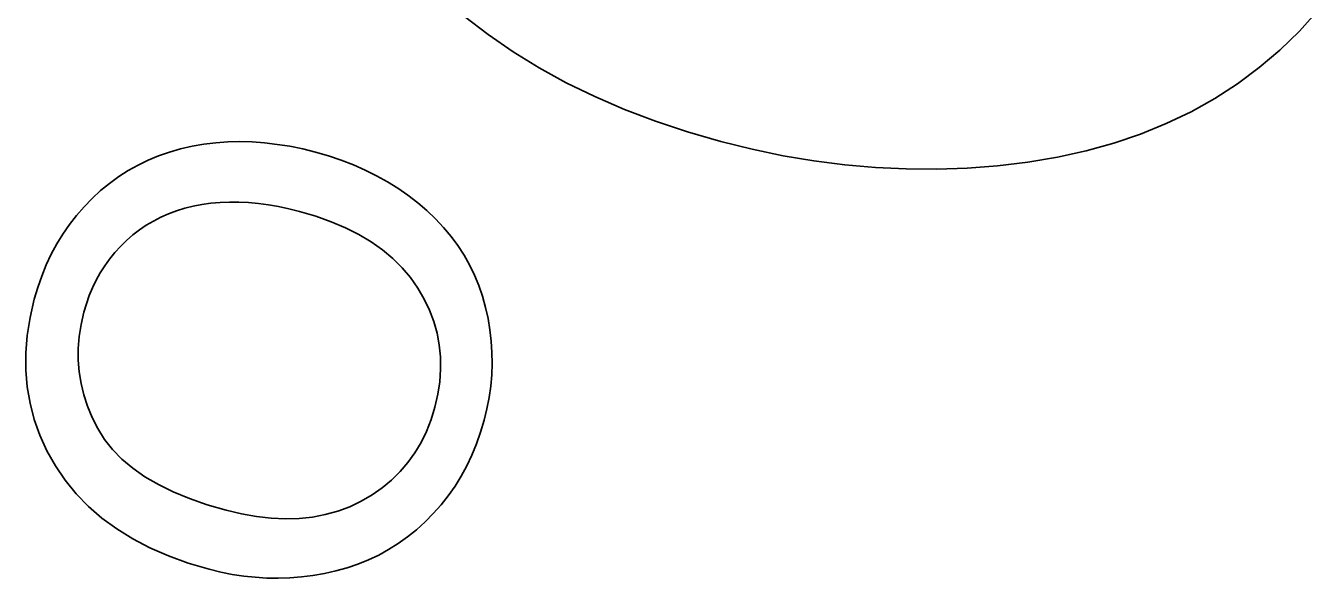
# Model space of a CAD drawing. Extents: x 23 to 417, y 3 to 294.
# Drawn here: x 224.148 to 225.583, y 164.092 to 164.705 of the extents above; entities that cross this region are included whole.
import ezdxf

# ---------------------------------------------------------------- set-up
doc = ezdxf.new("R2010")
doc.units = 0
doc.layers.add('1', color=7, linetype='Continuous', lineweight=13)

msp = doc.modelspace()

# ---------------------------------------------------------------- linework, layer by layer
at = {"layer": '1', "color": 7, "lineweight": 35, "ltscale": 0.000827409}
msp.add_line((224.6614, 164.6956), (224.6351, 164.7157), dxfattribs=at)
at = {"layer": '1', "color": 7, "lineweight": 35, "ltscale": 0.000773334}
msp.add_line((225.5833, 164.7226), (225.5626, 164.6995), dxfattribs=at)
at = {"layer": '1', "color": 7, "lineweight": 35, "ltscale": 0.000760099}
msp.add_line((225.5626, 164.6995), (225.5408, 164.6784), dxfattribs=at)
at = {"layer": '1', "color": 7, "lineweight": 35, "ltscale": 0.000837332}
msp.add_line((224.689, 164.6766), (224.6614, 164.6956), dxfattribs=at)
at = {"layer": '1', "color": 7, "lineweight": 35, "ltscale": 0.000849626}
msp.add_line((224.7179, 164.6588), (224.689, 164.6766), dxfattribs=at)
at = {"layer": '1', "color": 7, "lineweight": 35, "ltscale": 0.00075271}
msp.add_line((225.5408, 164.6784), (225.5178, 164.659), dxfattribs=at)
at = {"layer": '1', "color": 7, "lineweight": 35, "ltscale": 0.000863772}
msp.add_line((224.7482, 164.6422), (224.7179, 164.6588), dxfattribs=at)
at = {"layer": '1', "color": 7, "lineweight": 35, "ltscale": 0.000750296}
msp.add_line((225.5178, 164.659), (225.4937, 164.6411), dxfattribs=at)
at = {"layer": '1', "color": 7, "lineweight": 35, "ltscale": 0.000880178}
msp.add_line((224.7798, 164.6267), (224.7482, 164.6422), dxfattribs=at)
at = {"layer": '1', "color": 7, "lineweight": 35, "ltscale": 0.00075152}
msp.add_line((225.4937, 164.6411), (225.4684, 164.6248), dxfattribs=at)
at = {"layer": '1', "color": 7, "lineweight": 35, "ltscale": 0.000898547}
msp.add_line((224.8128, 164.6125), (224.7798, 164.6267), dxfattribs=at)
at = {"layer": '1', "color": 7, "lineweight": 35, "ltscale": 0.000918766}
msp.add_line((224.8472, 164.5994), (224.8128, 164.6125), dxfattribs=at)
at = {"layer": '1', "color": 7, "lineweight": 35, "ltscale": 0.00075465}
msp.add_line((225.4684, 164.6248), (225.4421, 164.61), dxfattribs=at)
at = {"layer": '1', "color": 7, "lineweight": 35, "ltscale": 0.000940438}
msp.add_line((224.8829, 164.5876), (224.8472, 164.5994), dxfattribs=at)
at = {"layer": '1', "color": 7, "lineweight": 35, "ltscale": 0.000761852}
msp.add_line((225.4421, 164.61), (225.4146, 164.5968), dxfattribs=at)
at = {"layer": '1', "color": 7, "lineweight": 35, "ltscale": 0.000964156}
msp.add_line((224.9199, 164.5769), (224.8829, 164.5876), dxfattribs=at)
at = {"layer": '1', "color": 7, "lineweight": 35, "ltscale": 0.000783884}
msp.add_line((225.3861, 164.5851), (225.3564, 164.575), dxfattribs=at)
at = {"layer": '1', "color": 7, "lineweight": 35, "ltscale": 0.000771416}
msp.add_line((225.4146, 164.5968), (225.3861, 164.5851), dxfattribs=at)
at = {"layer": '1', "color": 7, "lineweight": 35, "ltscale": 0.000322203}
msp.add_line((224.3075, 164.5651), (224.3198, 164.5687), dxfattribs=at)
at = {"layer": '1', "color": 7, "lineweight": 35, "ltscale": 0.000326932}
msp.add_line((224.3198, 164.5687), (224.3326, 164.5716), dxfattribs=at)
at = {"layer": '1', "color": 7, "lineweight": 35, "ltscale": 0.000330264}
msp.add_line((224.3326, 164.5716), (224.3456, 164.5738), dxfattribs=at)
at = {"layer": '1', "color": 7, "lineweight": 35, "ltscale": 0.00033188}
msp.add_line((224.3456, 164.5738), (224.3588, 164.5754), dxfattribs=at)
at = {"layer": '1', "color": 7, "lineweight": 35, "ltscale": 0.000334107}
msp.add_line((224.3588, 164.5754), (224.3721, 164.5764), dxfattribs=at)
at = {"layer": '1', "color": 7, "lineweight": 35, "ltscale": 0.00033722}
msp.add_line((224.3721, 164.5764), (224.3856, 164.5767), dxfattribs=at)
at = {"layer": '1', "color": 7, "lineweight": 35, "ltscale": 0.000341131}
msp.add_line((224.3856, 164.5767), (224.3993, 164.5764), dxfattribs=at)
at = {"layer": '1', "color": 7, "lineweight": 35, "ltscale": 0.000345794}
msp.add_line((224.3993, 164.5764), (224.4131, 164.5754), dxfattribs=at)
at = {"layer": '1', "color": 7, "lineweight": 35, "ltscale": 0.000351197}
msp.add_line((224.4131, 164.5754), (224.427, 164.5737), dxfattribs=at)
at = {"layer": '1', "color": 7, "lineweight": 35, "ltscale": 0.000357219}
msp.add_line((224.427, 164.5737), (224.4411, 164.5715), dxfattribs=at)
at = {"layer": '1', "color": 7, "lineweight": 35, "ltscale": 0.000363813}
msp.add_line((224.4411, 164.5715), (224.4554, 164.5686), dxfattribs=at)
at = {"layer": '1', "color": 7, "lineweight": 35, "ltscale": 0.000371246}
msp.add_line((224.4554, 164.5686), (224.4698, 164.565), dxfattribs=at)
at = {"layer": '1', "color": 7, "lineweight": 35, "ltscale": 0.000889551}
msp.add_line((224.9545, 164.5683), (224.9199, 164.5769), dxfattribs=at)
at = {"layer": '1', "color": 7, "lineweight": 35, "ltscale": 0.00087955}
msp.add_line((224.9889, 164.5611), (224.9545, 164.5683), dxfattribs=at)
at = {"layer": '1', "color": 7, "lineweight": 35, "ltscale": 0.000798974}
msp.add_line((225.3564, 164.575), (225.3256, 164.5664), dxfattribs=at)
at = {"layer": '1', "color": 7, "lineweight": 35, "ltscale": 0.000313723}
msp.add_line((224.2725, 164.5506), (224.2838, 164.5561), dxfattribs=at)
at = {"layer": '1', "color": 7, "lineweight": 35, "ltscale": 0.000315579}
msp.add_line((224.2838, 164.5561), (224.2954, 164.561), dxfattribs=at)
at = {"layer": '1', "color": 7, "lineweight": 35, "ltscale": 0.000318044}
msp.add_line((224.2954, 164.561), (224.3075, 164.5651), dxfattribs=at)
at = {"layer": '1', "color": 7, "lineweight": 35, "ltscale": 0.00037639}
msp.add_line((224.4698, 164.565), (224.4842, 164.5608), dxfattribs=at)
at = {"layer": '1', "color": 7, "lineweight": 35, "ltscale": 0.000369023}
msp.add_line((224.4842, 164.5608), (224.4982, 164.5561), dxfattribs=at)
at = {"layer": '1', "color": 7, "lineweight": 35, "ltscale": 0.000362354}
msp.add_line((224.4982, 164.5561), (224.5118, 164.5509), dxfattribs=at)
at = {"layer": '1', "color": 7, "lineweight": 35, "ltscale": 0.000870445}
msp.add_line((225.0233, 164.5553), (224.9889, 164.5611), dxfattribs=at)
at = {"layer": '1', "color": 7, "lineweight": 35, "ltscale": 0.00086284}
msp.add_line((225.0575, 164.5509), (225.0233, 164.5553), dxfattribs=at)
at = {"layer": '1', "color": 7, "lineweight": 35, "ltscale": 0.000846086}
msp.add_line((225.2607, 164.5539), (225.2271, 164.55), dxfattribs=at)
at = {"layer": '1', "color": 7, "lineweight": 35, "ltscale": 0.000836521}
msp.add_line((225.2937, 164.5594), (225.2607, 164.5539), dxfattribs=at)
at = {"layer": '1', "color": 7, "lineweight": 35, "ltscale": 0.000816409}
msp.add_line((225.3256, 164.5664), (225.2937, 164.5594), dxfattribs=at)
at = {"layer": '1', "color": 7, "lineweight": 35, "ltscale": 0.000313234}
msp.add_line((224.251, 164.5378), (224.2616, 164.5445), dxfattribs=at)
at = {"layer": '1', "color": 7, "lineweight": 35, "ltscale": 0.000313052}
msp.add_line((224.2616, 164.5445), (224.2725, 164.5506), dxfattribs=at)
at = {"layer": '1', "color": 7, "lineweight": 35, "ltscale": 0.000356172}
msp.add_line((224.5118, 164.5509), (224.5248, 164.5452), dxfattribs=at)
at = {"layer": '1', "color": 7, "lineweight": 35, "ltscale": 0.000351144}
msp.add_line((224.5248, 164.5452), (224.5374, 164.5389), dxfattribs=at)
at = {"layer": '1', "color": 7, "lineweight": 35, "ltscale": 0.000856391}
msp.add_line((225.0916, 164.5479), (225.0575, 164.5509), dxfattribs=at)
at = {"layer": '1', "color": 7, "lineweight": 35, "ltscale": 0.000851653}
msp.add_line((225.1256, 164.5464), (225.0916, 164.5479), dxfattribs=at)
at = {"layer": '1', "color": 7, "lineweight": 35, "ltscale": 0.000847996}
msp.add_line((225.1596, 164.5462), (225.1256, 164.5464), dxfattribs=at)
at = {"layer": '1', "color": 7, "lineweight": 35, "ltscale": 0.000846118}
msp.add_line((225.1934, 164.5474), (225.1596, 164.5462), dxfattribs=at)
at = {"layer": '1', "color": 7, "lineweight": 35, "ltscale": 0.000845572}
msp.add_line((225.2271, 164.55), (225.1934, 164.5474), dxfattribs=at)
at = {"layer": '1', "color": 7, "lineweight": 35, "ltscale": 0.000317683}
msp.add_line((224.231, 164.5223), (224.2408, 164.5303), dxfattribs=at)
at = {"layer": '1', "color": 7, "lineweight": 35, "ltscale": 0.000315048}
msp.add_line((224.2408, 164.5303), (224.251, 164.5378), dxfattribs=at)
at = {"layer": '1', "color": 7, "lineweight": 35, "ltscale": 0.000346668}
msp.add_line((224.5374, 164.5389), (224.5495, 164.5322), dxfattribs=at)
at = {"layer": '1', "color": 7, "lineweight": 35, "ltscale": 0.000342838}
msp.add_line((224.5495, 164.5322), (224.5612, 164.525), dxfattribs=at)
at = {"layer": '1', "color": 7, "lineweight": 35, "ltscale": 0.000322423}
msp.add_line((224.2126, 164.5043), (224.2216, 164.5136), dxfattribs=at)
at = {"layer": '1', "color": 7, "lineweight": 35, "ltscale": 0.000321085}
msp.add_line((224.2216, 164.5136), (224.231, 164.5223), dxfattribs=at)
at = {"layer": '1', "color": 7, "lineweight": 35, "ltscale": 0.000340328}
msp.add_line((224.5612, 164.525), (224.5723, 164.5172), dxfattribs=at)
at = {"layer": '1', "color": 7, "lineweight": 35, "ltscale": 0.000338397}
msp.add_line((224.5723, 164.5172), (224.5831, 164.5089), dxfattribs=at)
at = {"layer": '1', "color": 7, "lineweight": 35, "ltscale": 0.000320488}
msp.add_line((224.2042, 164.4947), (224.2126, 164.5043), dxfattribs=at)
at = {"layer": '1', "color": 7, "lineweight": 35, "ltscale": 0.000233298}
msp.add_line((224.3064, 164.4965), (224.2979, 164.4928), dxfattribs=at)
at = {"layer": '1', "color": 7, "lineweight": 35, "ltscale": 0.000235521}
msp.add_line((224.3153, 164.4998), (224.3064, 164.4965), dxfattribs=at)
at = {"layer": '1', "color": 7, "lineweight": 35, "ltscale": 0.000238768}
msp.add_line((224.3244, 164.5027), (224.3153, 164.4998), dxfattribs=at)
at = {"layer": '1', "color": 7, "lineweight": 35, "ltscale": 0.000242636}
msp.add_line((224.3338, 164.505), (224.3244, 164.5027), dxfattribs=at)
at = {"layer": '1', "color": 7, "lineweight": 35, "ltscale": 0.000247383}
msp.add_line((224.3435, 164.5069), (224.3338, 164.505), dxfattribs=at)
at = {"layer": '1', "color": 7, "lineweight": 35, "ltscale": 0.000251449}
msp.add_line((224.3535, 164.5083), (224.3435, 164.5069), dxfattribs=at)
at = {"layer": '1', "color": 7, "lineweight": 35, "ltscale": 0.000254643}
msp.add_line((224.3636, 164.5092), (224.3535, 164.5083), dxfattribs=at)
at = {"layer": '1', "color": 7, "lineweight": 35, "ltscale": 0.000259033}
msp.add_line((224.374, 164.5096), (224.3636, 164.5092), dxfattribs=at)
at = {"layer": '1', "color": 7, "lineweight": 35, "ltscale": 0.000263521}
msp.add_line((224.3845, 164.5095), (224.374, 164.5096), dxfattribs=at)
at = {"layer": '1', "color": 7, "lineweight": 35, "ltscale": 0.000268534}
msp.add_line((224.3952, 164.509), (224.3845, 164.5095), dxfattribs=at)
at = {"layer": '1', "color": 7, "lineweight": 35, "ltscale": 0.000274437}
msp.add_line((224.4062, 164.508), (224.3952, 164.509), dxfattribs=at)
at = {"layer": '1', "color": 7, "lineweight": 35, "ltscale": 0.00028039}
msp.add_line((224.4173, 164.5065), (224.4062, 164.508), dxfattribs=at)
at = {"layer": '1', "color": 7, "lineweight": 35, "ltscale": 0.0002869}
msp.add_line((224.4286, 164.5046), (224.4173, 164.5065), dxfattribs=at)
at = {"layer": '1', "color": 7, "lineweight": 35, "ltscale": 0.000294121}
msp.add_line((224.4401, 164.5021), (224.4286, 164.5046), dxfattribs=at)
at = {"layer": '1', "color": 7, "lineweight": 35, "ltscale": 0.00030141}
msp.add_line((224.4518, 164.4992), (224.4401, 164.5021), dxfattribs=at)
at = {"layer": '1', "color": 7, "lineweight": 35, "ltscale": 0.000471658}
msp.add_line((224.4699, 164.4939), (224.4518, 164.4992), dxfattribs=at)
at = {"layer": '1', "color": 7, "lineweight": 35, "ltscale": 0.000337157}
msp.add_line((224.5831, 164.5089), (224.5933, 164.5001), dxfattribs=at)
at = {"layer": '1', "color": 7, "lineweight": 35, "ltscale": 0.000333729}
msp.add_line((224.5933, 164.5001), (224.603, 164.4909), dxfattribs=at)
at = {"layer": '1', "color": 7, "lineweight": 35, "ltscale": 0.000320285}
msp.add_line((224.189, 164.474), (224.1963, 164.4845), dxfattribs=at)
at = {"layer": '1', "color": 7, "lineweight": 35, "ltscale": 0.0003203}
msp.add_line((224.1963, 164.4845), (224.2042, 164.4947), dxfattribs=at)
at = {"layer": '1', "color": 7, "lineweight": 35, "ltscale": 0.000230841}
msp.add_line((224.2817, 164.4838), (224.2741, 164.4786), dxfattribs=at)
at = {"layer": '1', "color": 7, "lineweight": 35, "ltscale": 0.000230773}
msp.add_line((224.2897, 164.4885), (224.2817, 164.4838), dxfattribs=at)
at = {"layer": '1', "color": 7, "lineweight": 35, "ltscale": 0.000231436}
msp.add_line((224.2979, 164.4928), (224.2897, 164.4885), dxfattribs=at)
at = {"layer": '1', "color": 7, "lineweight": 35, "ltscale": 0.000451209}
msp.add_line((224.4869, 164.4878), (224.4699, 164.4939), dxfattribs=at)
at = {"layer": '1', "color": 7, "lineweight": 35, "ltscale": 0.000431665}
msp.add_line((224.5028, 164.481), (224.4869, 164.4878), dxfattribs=at)
at = {"layer": '1', "color": 7, "lineweight": 35, "ltscale": 0.000327579}
msp.add_line((224.603, 164.4909), (224.6119, 164.4814), dxfattribs=at)
at = {"layer": '1', "color": 7, "lineweight": 35, "ltscale": 0.000321746}
msp.add_line((224.1823, 164.463), (224.189, 164.474), dxfattribs=at)
at = {"layer": '1', "color": 7, "lineweight": 35, "ltscale": 0.000233932}
msp.add_line((224.2667, 164.473), (224.2597, 164.4668), dxfattribs=at)
at = {"layer": '1', "color": 7, "lineweight": 35, "ltscale": 0.000231867}
msp.add_line((224.2741, 164.4786), (224.2667, 164.473), dxfattribs=at)
at = {"layer": '1', "color": 7, "lineweight": 35, "ltscale": 0.000414356}
msp.add_line((224.5176, 164.4736), (224.5028, 164.481), dxfattribs=at)
at = {"layer": '1', "color": 7, "lineweight": 35, "ltscale": 0.000398683}
msp.add_line((224.5313, 164.4654), (224.5176, 164.4736), dxfattribs=at)
at = {"layer": '1', "color": 7, "lineweight": 35, "ltscale": 0.000322253}
msp.add_line((224.6119, 164.4814), (224.6202, 164.4715), dxfattribs=at)
at = {"layer": '1', "color": 7, "lineweight": 35, "ltscale": 0.000318431}
msp.add_line((224.6202, 164.4715), (224.6278, 164.4612), dxfattribs=at)
at = {"layer": '1', "color": 7, "lineweight": 35, "ltscale": 0.000324126}
msp.add_line((224.1762, 164.4516), (224.1823, 164.463), dxfattribs=at)
at = {"layer": '1', "color": 7, "lineweight": 35, "ltscale": 0.000230618}
msp.add_line((224.2468, 164.4534), (224.2409, 164.4463), dxfattribs=at)
at = {"layer": '1', "color": 7, "lineweight": 35, "ltscale": 0.000231948}
msp.add_line((224.253, 164.4603), (224.2468, 164.4534), dxfattribs=at)
at = {"layer": '1', "color": 7, "lineweight": 35, "ltscale": 0.000233624}
msp.add_line((224.2597, 164.4668), (224.253, 164.4603), dxfattribs=at)
at = {"layer": '1', "color": 7, "lineweight": 35, "ltscale": 0.000385233}
msp.add_line((224.5439, 164.4565), (224.5313, 164.4654), dxfattribs=at)
at = {"layer": '1', "color": 7, "lineweight": 35, "ltscale": 0.000374126}
msp.add_line((224.5554, 164.447), (224.5439, 164.4565), dxfattribs=at)
at = {"layer": '1', "color": 7, "lineweight": 35, "ltscale": 0.000315504}
msp.add_line((224.6278, 164.4612), (224.6346, 164.4507), dxfattribs=at)
at = {"layer": '1', "color": 7, "lineweight": 35, "ltscale": 0.000331804}
msp.add_line((224.1656, 164.4274), (224.1706, 164.4397), dxfattribs=at)
at = {"layer": '1', "color": 7, "lineweight": 35, "ltscale": 0.00032751}
msp.add_line((224.1706, 164.4397), (224.1762, 164.4516), dxfattribs=at)
at = {"layer": '1', "color": 7, "lineweight": 35, "ltscale": 0.00023076}
msp.add_line((224.2409, 164.4463), (224.2356, 164.4388), dxfattribs=at)
at = {"layer": '1', "color": 7, "lineweight": 35, "ltscale": 0.000365447}
msp.add_line((224.5658, 164.4367), (224.5554, 164.447), dxfattribs=at)
at = {"layer": '1', "color": 7, "lineweight": 35, "ltscale": 0.000313853}
msp.add_line((224.6346, 164.4507), (224.6408, 164.4397), dxfattribs=at)
at = {"layer": '1', "color": 7, "lineweight": 35, "ltscale": 0.000313138}
msp.add_line((224.6408, 164.4397), (224.6463, 164.4285), dxfattribs=at)
at = {"layer": '1', "color": 7, "lineweight": 35, "ltscale": 0.000336989}
msp.add_line((224.1612, 164.4147), (224.1656, 164.4274), dxfattribs=at)
at = {"layer": '1', "color": 7, "lineweight": 35, "ltscale": 0.00023241}
msp.add_line((224.2306, 164.431), (224.2261, 164.4228), dxfattribs=at)
at = {"layer": '1', "color": 7, "lineweight": 35, "ltscale": 0.000230991}
msp.add_line((224.2356, 164.4388), (224.2306, 164.431), dxfattribs=at)
at = {"layer": '1', "color": 7, "lineweight": 35, "ltscale": 0.000359887}
msp.add_line((224.5751, 164.4257), (224.5658, 164.4367), dxfattribs=at)
at = {"layer": '1', "color": 7, "lineweight": 35, "ltscale": 0.000356899}
msp.add_line((224.5833, 164.414), (224.5751, 164.4257), dxfattribs=at)
at = {"layer": '1', "color": 7, "lineweight": 35, "ltscale": 0.00031416}
msp.add_line((224.6463, 164.4285), (224.6511, 164.4168), dxfattribs=at)
at = {"layer": '1', "color": 7, "lineweight": 35, "ltscale": 0.000342648}
msp.add_line((224.1573, 164.4016), (224.1612, 164.4147), dxfattribs=at)
at = {"layer": '1', "color": 7, "lineweight": 35, "ltscale": 0.000237431}
msp.add_line((224.222, 164.4144), (224.2184, 164.4056), dxfattribs=at)
at = {"layer": '1', "color": 7, "lineweight": 35, "ltscale": 0.000234172}
msp.add_line((224.2261, 164.4228), (224.222, 164.4144), dxfattribs=at)
at = {"layer": '1', "color": 7, "lineweight": 35, "ltscale": 0.000351734}
msp.add_line((224.5904, 164.4018), (224.5833, 164.414), dxfattribs=at)
at = {"layer": '1', "color": 7, "lineweight": 35, "ltscale": 0.000315818}
msp.add_line((224.6511, 164.4168), (224.6552, 164.4049), dxfattribs=at)
at = {"layer": '1', "color": 7, "lineweight": 35, "ltscale": 0.000519097}
msp.add_line((224.1526, 164.3813), (224.1573, 164.4016), dxfattribs=at)
at = {"layer": '1', "color": 7, "lineweight": 35, "ltscale": 0.000244981}
msp.add_line((224.2152, 164.3966), (224.2124, 164.3872), dxfattribs=at)
at = {"layer": '1', "color": 7, "lineweight": 35, "ltscale": 0.000240692}
msp.add_line((224.2184, 164.4056), (224.2152, 164.3966), dxfattribs=at)
at = {"layer": '1', "color": 7, "lineweight": 35, "ltscale": 0.000343463}
msp.add_line((224.5963, 164.3895), (224.5904, 164.4018), dxfattribs=at)
at = {"layer": '1', "color": 7, "lineweight": 35, "ltscale": 0.000318973}
msp.add_line((224.6552, 164.4049), (224.6586, 164.3926), dxfattribs=at)
at = {"layer": '1', "color": 7, "lineweight": 35, "ltscale": 0.00034659}
msp.add_line((224.2124, 164.3872), (224.2093, 164.3736), dxfattribs=at)
at = {"layer": '1', "color": 7, "lineweight": 35, "ltscale": 0.000337607}
msp.add_line((224.601, 164.3768), (224.5963, 164.3895), dxfattribs=at)
at = {"layer": '1', "color": 7, "lineweight": 35, "ltscale": 0.000319473}
msp.add_line((224.6586, 164.3926), (224.6613, 164.3801), dxfattribs=at)
at = {"layer": '1', "color": 7, "lineweight": 35, "ltscale": 0.000502509}
msp.add_line((224.1495, 164.3615), (224.1526, 164.3813), dxfattribs=at)
at = {"layer": '1', "color": 7, "lineweight": 35, "ltscale": 0.000338376}
msp.add_line((224.2093, 164.3736), (224.2072, 164.3603), dxfattribs=at)
at = {"layer": '1', "color": 7, "lineweight": 35, "ltscale": 0.000334471}
msp.add_line((224.6047, 164.3639), (224.601, 164.3768), dxfattribs=at)
at = {"layer": '1', "color": 7, "lineweight": 35, "ltscale": 0.000316421}
msp.add_line((224.6613, 164.3801), (224.6634, 164.3676), dxfattribs=at)
at = {"layer": '1', "color": 7, "lineweight": 35, "ltscale": 0.000314312}
msp.add_line((224.6634, 164.3676), (224.6648, 164.3551), dxfattribs=at)
at = {"layer": '1', "color": 7, "lineweight": 35, "ltscale": 0.000487912}
msp.add_line((224.1479, 164.342), (224.1495, 164.3615), dxfattribs=at)
at = {"layer": '1', "color": 7, "lineweight": 35, "ltscale": 0.000332469}
msp.add_line((224.2072, 164.3603), (224.2061, 164.347), dxfattribs=at)
at = {"layer": '1', "color": 7, "lineweight": 35, "ltscale": 0.000333898}
msp.add_line((224.6071, 164.3508), (224.6047, 164.3639), dxfattribs=at)
at = {"layer": '1', "color": 7, "lineweight": 35, "ltscale": 0.000313641}
msp.add_line((224.6648, 164.3551), (224.6656, 164.3426), dxfattribs=at)
at = {"layer": '1', "color": 7, "lineweight": 35, "ltscale": 0.000477013}
msp.add_line((224.1479, 164.323), (224.1479, 164.342), dxfattribs=at)
at = {"layer": '1', "color": 7, "lineweight": 35, "ltscale": 0.000328021}
msp.add_line((224.2061, 164.347), (224.2061, 164.3339), dxfattribs=at)
at = {"layer": '1', "color": 7, "lineweight": 35, "ltscale": 0.000335415}
msp.add_line((224.6084, 164.3375), (224.6071, 164.3508), dxfattribs=at)
at = {"layer": '1', "color": 7, "lineweight": 35, "ltscale": 0.000312713}
msp.add_line((224.6656, 164.3426), (224.6658, 164.3301), dxfattribs=at)
at = {"layer": '1', "color": 7, "lineweight": 35, "ltscale": 0.000325762}
msp.add_line((224.2061, 164.3339), (224.2071, 164.3209), dxfattribs=at)
at = {"layer": '1', "color": 7, "lineweight": 35, "ltscale": 0.000339967}
msp.add_line((224.6086, 164.3239), (224.6084, 164.3375), dxfattribs=at)
at = {"layer": '1', "color": 7, "lineweight": 35, "ltscale": 0.000313716}
msp.add_line((224.6658, 164.3301), (224.6653, 164.3176), dxfattribs=at)
at = {"layer": '1', "color": 7, "lineweight": 35, "ltscale": 0.000468595}
msp.add_line((224.1495, 164.3043), (224.1479, 164.323), dxfattribs=at)
at = {"layer": '1', "color": 7, "lineweight": 35, "ltscale": 0.00032539}
msp.add_line((224.2071, 164.3209), (224.2092, 164.308), dxfattribs=at)
at = {"layer": '1', "color": 7, "lineweight": 35, "ltscale": 0.000355821}
msp.add_line((224.6055, 164.296), (224.6076, 164.31), dxfattribs=at)
at = {"layer": '1', "color": 7, "lineweight": 35, "ltscale": 0.000346543}
msp.add_line((224.6076, 164.31), (224.6086, 164.3239), dxfattribs=at)
at = {"layer": '1', "color": 7, "lineweight": 35, "ltscale": 0.000314799}
msp.add_line((224.6653, 164.3176), (224.6642, 164.305), dxfattribs=at)
at = {"layer": '1', "color": 7, "lineweight": 35, "ltscale": 0.000464199}
msp.add_line((224.1526, 164.286), (224.1495, 164.3043), dxfattribs=at)
at = {"layer": '1', "color": 7, "lineweight": 35, "ltscale": 0.000327673}
msp.add_line((224.2092, 164.308), (224.2123, 164.2953), dxfattribs=at)
at = {"layer": '1', "color": 7, "lineweight": 35, "ltscale": 0.000367211}
msp.add_line((224.6022, 164.2816), (224.6055, 164.296), dxfattribs=at)
at = {"layer": '1', "color": 7, "lineweight": 35, "ltscale": 0.000317086}
msp.add_line((224.6642, 164.305), (224.6624, 164.2925), dxfattribs=at)
at = {"layer": '1', "color": 7, "lineweight": 35, "ltscale": 0.000462653}
msp.add_line((224.1572, 164.2681), (224.1526, 164.286), dxfattribs=at)
at = {"layer": '1', "color": 7, "lineweight": 35, "ltscale": 0.000331489}
msp.add_line((224.2123, 164.2953), (224.2164, 164.2827), dxfattribs=at)
at = {"layer": '1', "color": 7, "lineweight": 35, "ltscale": 0.000337585}
msp.add_line((224.2164, 164.2827), (224.2215, 164.2702), dxfattribs=at)
at = {"layer": '1', "color": 7, "lineweight": 35, "ltscale": 0.00036072}
msp.add_line((224.598, 164.2679), (224.6022, 164.2816), dxfattribs=at)
at = {"layer": '1', "color": 7, "lineweight": 35, "ltscale": 0.000319746}
msp.add_line((224.6624, 164.2925), (224.66, 164.2799), dxfattribs=at)
at = {"layer": '1', "color": 7, "lineweight": 35, "ltscale": 0.000465271}
msp.add_line((224.1635, 164.2505), (224.1572, 164.2681), dxfattribs=at)
at = {"layer": '1', "color": 7, "lineweight": 35, "ltscale": 0.000345052}
msp.add_line((224.2215, 164.2702), (224.2277, 164.2579), dxfattribs=at)
at = {"layer": '1', "color": 7, "lineweight": 35, "ltscale": 0.00035009}
msp.add_line((224.5928, 164.2548), (224.598, 164.2679), dxfattribs=at)
at = {"layer": '1', "color": 7, "lineweight": 35, "ltscale": 0.000349531}
msp.add_line((224.657, 164.2673), (224.653, 164.2539), dxfattribs=at)
at = {"layer": '1', "color": 7, "lineweight": 35, "ltscale": 0.000323582}
msp.add_line((224.66, 164.2799), (224.657, 164.2673), dxfattribs=at)
at = {"layer": '1', "color": 7, "lineweight": 35, "ltscale": 0.000352472}
msp.add_line((224.2277, 164.2579), (224.2352, 164.2459), dxfattribs=at)
at = {"layer": '1', "color": 7, "lineweight": 35, "ltscale": 0.000341932}
msp.add_line((224.5869, 164.2425), (224.5928, 164.2548), dxfattribs=at)
at = {"layer": '1', "color": 7, "lineweight": 35, "ltscale": 0.000342754}
msp.add_line((224.653, 164.2539), (224.6485, 164.241), dxfattribs=at)
at = {"layer": '1', "color": 7, "lineweight": 35, "ltscale": 0.00047057}
msp.add_line((224.1713, 164.2334), (224.1635, 164.2505), dxfattribs=at)
at = {"layer": '1', "color": 7, "lineweight": 35, "ltscale": 0.000360874}
msp.add_line((224.2352, 164.2459), (224.2441, 164.2346), dxfattribs=at)
at = {"layer": '1', "color": 7, "lineweight": 35, "ltscale": 0.000336037}
msp.add_line((224.58, 164.231), (224.5869, 164.2425), dxfattribs=at)
at = {"layer": '1', "color": 7, "lineweight": 35, "ltscale": 0.000336883}
msp.add_line((224.6485, 164.241), (224.6434, 164.2285), dxfattribs=at)
at = {"layer": '1', "color": 7, "lineweight": 35, "ltscale": 0.000479917}
msp.add_line((224.1807, 164.2166), (224.1713, 164.2334), dxfattribs=at)
at = {"layer": '1', "color": 7, "lineweight": 35, "ltscale": 0.000373993}
msp.add_line((224.2441, 164.2346), (224.2546, 164.2239), dxfattribs=at)
at = {"layer": '1', "color": 7, "lineweight": 35, "ltscale": 0.000390832}
msp.add_line((224.2546, 164.2239), (224.2666, 164.2139), dxfattribs=at)
at = {"layer": '1', "color": 7, "lineweight": 35, "ltscale": 0.000332226}
msp.add_line((224.5723, 164.2202), (224.58, 164.231), dxfattribs=at)
at = {"layer": '1', "color": 7, "lineweight": 35, "ltscale": 0.000332331}
msp.add_line((224.6434, 164.2285), (224.6377, 164.2165), dxfattribs=at)
at = {"layer": '1', "color": 7, "lineweight": 35, "ltscale": 0.000484421}
msp.add_line((224.1915, 164.2006), (224.1807, 164.2166), dxfattribs=at)
at = {"layer": '1', "color": 7, "lineweight": 35, "ltscale": 0.000410933}
msp.add_line((224.2666, 164.2139), (224.2801, 164.2045), dxfattribs=at)
at = {"layer": '1', "color": 7, "lineweight": 35, "ltscale": 0.000332614}
msp.add_line((224.5541, 164.2008), (224.5636, 164.2101), dxfattribs=at)
at = {"layer": '1', "color": 7, "lineweight": 35, "ltscale": 0.000331176}
msp.add_line((224.5636, 164.2101), (224.5723, 164.2202), dxfattribs=at)
at = {"layer": '1', "color": 7, "lineweight": 35, "ltscale": 0.000327988}
msp.add_line((224.6377, 164.2165), (224.6314, 164.205), dxfattribs=at)
at = {"layer": '1', "color": 7, "lineweight": 35, "ltscale": 0.000484544}
msp.add_line((224.2037, 164.1856), (224.1915, 164.2006), dxfattribs=at)
at = {"layer": '1', "color": 7, "lineweight": 35, "ltscale": 0.000434281}
msp.add_line((224.2801, 164.2045), (224.2951, 164.1958), dxfattribs=at)
at = {"layer": '1', "color": 7, "lineweight": 35, "ltscale": 0.000460067}
msp.add_line((224.2951, 164.1958), (224.3116, 164.1877), dxfattribs=at)
at = {"layer": '1', "color": 7, "lineweight": 35, "ltscale": 0.000336187}
msp.add_line((224.5438, 164.1922), (224.5541, 164.2008), dxfattribs=at)
at = {"layer": '1', "color": 7, "lineweight": 35, "ltscale": 0.000325857}
msp.add_line((224.6314, 164.205), (224.6246, 164.1939), dxfattribs=at)
at = {"layer": '1', "color": 7, "lineweight": 35, "ltscale": 0.000488922}
msp.add_line((224.2174, 164.1715), (224.2037, 164.1856), dxfattribs=at)
at = {"layer": '1', "color": 7, "lineweight": 35, "ltscale": 0.000487828}
msp.add_line((224.3116, 164.1877), (224.3297, 164.1802), dxfattribs=at)
at = {"layer": '1', "color": 7, "lineweight": 35, "ltscale": 0.000351206}
msp.add_line((224.5204, 164.1773), (224.5325, 164.1844), dxfattribs=at)
at = {"layer": '1', "color": 7, "lineweight": 35, "ltscale": 0.000342266}
msp.add_line((224.5325, 164.1844), (224.5438, 164.1922), dxfattribs=at)
at = {"layer": '1', "color": 7, "lineweight": 35, "ltscale": 0.000323134}
msp.add_line((224.6171, 164.1833), (224.6091, 164.1731), dxfattribs=at)
at = {"layer": '1', "color": 7, "lineweight": 35, "ltscale": 0.00032359}
msp.add_line((224.6246, 164.1939), (224.6171, 164.1833), dxfattribs=at)
at = {"layer": '1', "color": 7, "lineweight": 35, "ltscale": 0.00049681}
msp.add_line((224.2324, 164.1585), (224.2174, 164.1715), dxfattribs=at)
at = {"layer": '1', "color": 7, "lineweight": 35, "ltscale": 0.000517346}
msp.add_line((224.3297, 164.1802), (224.3492, 164.1734), dxfattribs=at)
at = {"layer": '1', "color": 7, "lineweight": 35, "ltscale": 0.00054832}
msp.add_line((224.3492, 164.1734), (224.3703, 164.1672), dxfattribs=at)
at = {"layer": '1', "color": 7, "lineweight": 35, "ltscale": 0.000442668}
msp.add_line((224.3703, 164.1672), (224.3875, 164.1631), dxfattribs=at)
at = {"layer": '1', "color": 7, "lineweight": 35, "ltscale": 0.000355091}
msp.add_line((224.4943, 164.1662), (224.5076, 164.1712), dxfattribs=at)
at = {"layer": '1', "color": 7, "lineweight": 35, "ltscale": 0.000354824}
msp.add_line((224.5076, 164.1712), (224.5204, 164.1773), dxfattribs=at)
at = {"layer": '1', "color": 7, "lineweight": 35, "ltscale": 0.000323447}
msp.add_line((224.6091, 164.1731), (224.6005, 164.1635), dxfattribs=at)
at = {"layer": '1', "color": 7, "lineweight": 35, "ltscale": 0.000508217}
msp.add_line((224.2488, 164.1465), (224.2324, 164.1585), dxfattribs=at)
at = {"layer": '1', "color": 7, "lineweight": 35, "ltscale": 0.000424632}
msp.add_line((224.3875, 164.1631), (224.4042, 164.1602), dxfattribs=at)
at = {"layer": '1', "color": 7, "lineweight": 35, "ltscale": 0.000408502}
msp.add_line((224.4042, 164.1602), (224.4205, 164.1583), dxfattribs=at)
at = {"layer": '1', "color": 7, "lineweight": 35, "ltscale": 0.000394007}
msp.add_line((224.4205, 164.1583), (224.4362, 164.1576), dxfattribs=at)
at = {"layer": '1', "color": 7, "lineweight": 35, "ltscale": 0.000381675}
msp.add_line((224.4362, 164.1576), (224.4515, 164.1581), dxfattribs=at)
at = {"layer": '1', "color": 7, "lineweight": 35, "ltscale": 0.00037122}
msp.add_line((224.4515, 164.1581), (224.4662, 164.1597), dxfattribs=at)
at = {"layer": '1', "color": 7, "lineweight": 35, "ltscale": 0.000363239}
msp.add_line((224.4662, 164.1597), (224.4805, 164.1624), dxfattribs=at)
at = {"layer": '1', "color": 7, "lineweight": 35, "ltscale": 0.000357958}
msp.add_line((224.4805, 164.1624), (224.4943, 164.1662), dxfattribs=at)
at = {"layer": '1', "color": 7, "lineweight": 35, "ltscale": 0.000323768}
msp.add_line((224.5914, 164.1543), (224.5817, 164.1456), dxfattribs=at)
at = {"layer": '1', "color": 7, "lineweight": 35, "ltscale": 0.000325206}
msp.add_line((224.6005, 164.1635), (224.5914, 164.1543), dxfattribs=at)
at = {"layer": '1', "color": 7, "lineweight": 35, "ltscale": 0.00052294}
msp.add_line((224.2666, 164.1355), (224.2488, 164.1465), dxfattribs=at)
at = {"layer": '1', "color": 7, "lineweight": 35, "ltscale": 0.000317034}
msp.add_line((224.5718, 164.1376), (224.5614, 164.1303), dxfattribs=at)
at = {"layer": '1', "color": 7, "lineweight": 35, "ltscale": 0.000319422}
msp.add_line((224.5817, 164.1456), (224.5718, 164.1376), dxfattribs=at)
at = {"layer": '1', "color": 7, "lineweight": 35, "ltscale": 0.0005406}
msp.add_line((224.2857, 164.1255), (224.2666, 164.1355), dxfattribs=at)
at = {"layer": '1', "color": 7, "lineweight": 35, "ltscale": 0.000561103}
msp.add_line((224.3063, 164.1165), (224.2857, 164.1255), dxfattribs=at)
at = {"layer": '1', "color": 7, "lineweight": 35, "ltscale": 0.00031404}
msp.add_line((224.5508, 164.1236), (224.5398, 164.1175), dxfattribs=at)
at = {"layer": '1', "color": 7, "lineweight": 35, "ltscale": 0.000314745}
msp.add_line((224.5614, 164.1303), (224.5508, 164.1236), dxfattribs=at)
at = {"layer": '1', "color": 7, "lineweight": 35, "ltscale": 0.000584067}
msp.add_line((224.3283, 164.1086), (224.3063, 164.1165), dxfattribs=at)
at = {"layer": '1', "color": 7, "lineweight": 35, "ltscale": 0.000315341}
msp.add_line((224.5284, 164.1121), (224.5167, 164.1074), dxfattribs=at)
at = {"layer": '1', "color": 7, "lineweight": 35, "ltscale": 0.00031402}
msp.add_line((224.5398, 164.1175), (224.5284, 164.1121), dxfattribs=at)
at = {"layer": '1', "color": 7, "lineweight": 35, "ltscale": 0.000609056}
msp.add_line((224.3516, 164.1016), (224.3283, 164.1086), dxfattribs=at)
at = {"layer": '1', "color": 7, "lineweight": 35, "ltscale": 0.00032758}
msp.add_line((224.3644, 164.0985), (224.3516, 164.1016), dxfattribs=at)
at = {"layer": '1', "color": 7, "lineweight": 35, "ltscale": 0.000324753}
msp.add_line((224.3771, 164.096), (224.3644, 164.0985), dxfattribs=at)
at = {"layer": '1', "color": 7, "lineweight": 35, "ltscale": 0.000322624}
msp.add_line((224.3899, 164.0941), (224.3771, 164.096), dxfattribs=at)
at = {"layer": '1', "color": 7, "lineweight": 35, "ltscale": 0.000323909}
msp.add_line((224.4667, 164.0948), (224.4539, 164.0932), dxfattribs=at)
at = {"layer": '1', "color": 7, "lineweight": 35, "ltscale": 0.000326381}
msp.add_line((224.4796, 164.097), (224.4667, 164.0948), dxfattribs=at)
at = {"layer": '1', "color": 7, "lineweight": 35, "ltscale": 0.000325536}
msp.add_line((224.4923, 164.0998), (224.4796, 164.097), dxfattribs=at)
at = {"layer": '1', "color": 7, "lineweight": 35, "ltscale": 0.000320995}
msp.add_line((224.5047, 164.1032), (224.4923, 164.0998), dxfattribs=at)
at = {"layer": '1', "color": 7, "lineweight": 35, "ltscale": 0.000317824}
msp.add_line((224.5167, 164.1074), (224.5047, 164.1032), dxfattribs=at)
at = {"layer": '1', "color": 7, "lineweight": 35, "ltscale": 0.000321113}
msp.add_line((224.4026, 164.0927), (224.3899, 164.0941), dxfattribs=at)
at = {"layer": '1', "color": 7, "lineweight": 35, "ltscale": 0.000320304}
msp.add_line((224.4154, 164.0919), (224.4026, 164.0927), dxfattribs=at)
at = {"layer": '1', "color": 7, "lineweight": 35, "ltscale": 0.000320213}
msp.add_line((224.4282, 164.0918), (224.4154, 164.0919), dxfattribs=at)
at = {"layer": '1', "color": 7, "lineweight": 35, "ltscale": 0.000320703}
msp.add_line((224.441, 164.0922), (224.4282, 164.0918), dxfattribs=at)
at = {"layer": '1', "color": 7, "lineweight": 35, "ltscale": 0.000322017}
msp.add_line((224.4539, 164.0932), (224.441, 164.0922), dxfattribs=at)

doc.saveas('drawing.dxf')
